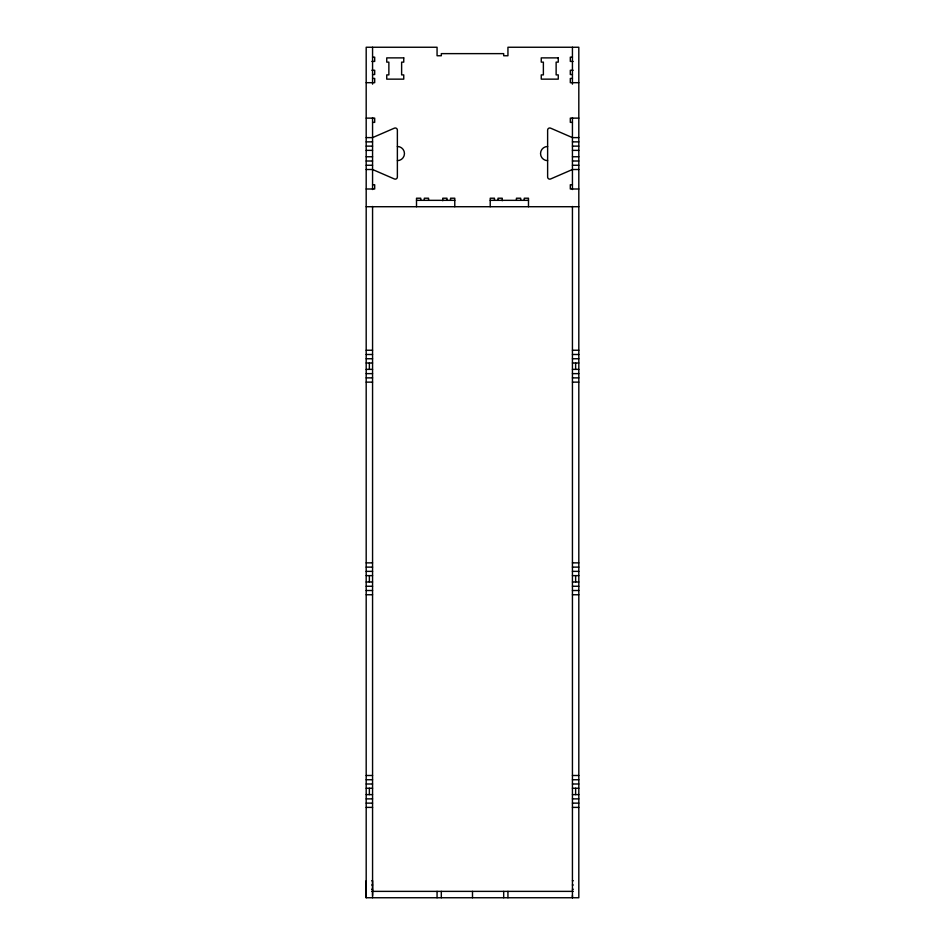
<?xml version="1.0" encoding="UTF-8"?>
<svg xmlns="http://www.w3.org/2000/svg" width="945" height="945" viewBox="0 0 945 945"><rect width="100%" height="100%" fill="white"/><g stroke="black" fill="none" stroke-linecap="round" stroke-linejoin="round"><path stroke-width="1.42" d="M366.188 897.75L366.188 47.25L437.062 47.25L437.062 55.755L441.315 55.755L441.315 53.629L503.685 53.629L503.685 55.755L507.937 55.755L507.937 47.25L578.812 47.25L578.812 897.75L366.188 897.75L366.188 880.74M372.566 895.47L372.566 206.447M572.434 895.47L572.434 897.75L572.434 206.447M372.566 57.172L374.692 57.172L374.692 61.425L371.857 61.425M572.434 57.172L570.308 57.172L570.308 61.425L573.142 61.425M371.857 70.284L374.692 70.284L374.692 74.537L372.566 74.537M573.142 70.284L570.308 70.284L570.308 74.537L572.434 74.537M372.566 78.435L374.692 78.435L374.692 82.688L366.188 82.688M572.434 78.435L570.308 78.435L570.308 82.688L578.812 82.688M366.188 118.125L374.692 118.125L374.692 122.377L372.566 122.377M578.812 118.125L570.308 118.125L570.308 122.377L572.434 122.377M366.188 137.616L372.566 137.616L394.396 128.154A2.126 2.126 0 0 1 397.372 130.103L397.372 177.022A2.126 2.126 0 0 1 394.396 178.971L372.566 169.509L366.188 169.509M578.812 137.616L572.434 137.616L550.604 128.154A2.126 2.126 0 0 0 547.627 130.103L547.627 177.022A2.126 2.126 0 0 0 550.604 178.971L572.434 169.509L578.812 169.509M366.188 141.868L372.566 141.868M572.434 141.868L578.812 141.868M366.188 146.121L372.566 146.121M572.434 146.121L578.812 146.121M366.188 150.373L372.566 150.373M572.434 150.373L578.812 150.373M366.188 156.752L372.566 156.752M572.434 156.752L578.812 156.752M366.188 161.004L372.566 161.004M572.434 161.004L578.812 161.004M366.188 165.257L372.566 165.257M572.434 165.257L578.812 165.257M372.566 184.748L374.692 184.748L374.692 189L366.188 189M572.434 184.748L570.308 184.748L570.308 189L578.812 189M416.509 200.34L454.781 200.34M490.219 200.34L528.491 200.34M366.188 206.719L578.812 206.719M366.188 350.241L372.566 350.241M572.434 350.241L578.812 350.241M366.188 354.493L372.566 354.493M572.434 354.493L578.812 354.493M366.188 358.746L372.566 358.746M572.434 358.746L578.812 358.746M366.188 362.998L372.566 362.998M572.434 362.998L578.812 362.998M366.188 369.377L372.566 369.377M572.434 369.377L578.812 369.377M366.188 373.629L372.566 373.629M572.434 373.629L578.812 373.629M366.188 377.882L372.566 377.882M572.434 377.882L578.812 377.882M366.188 382.134L372.566 382.134M572.434 382.134L578.812 382.134M366.188 562.866L372.566 562.866M572.434 562.866L578.812 562.866M366.188 567.118L372.566 567.118M572.434 567.118L578.812 567.118M366.188 571.371L372.566 571.371M572.434 571.371L578.812 571.371M366.188 575.623L372.566 575.623M572.434 575.623L578.812 575.623M366.188 582.002L372.566 582.002M572.434 582.002L578.812 582.002M366.188 586.254L372.566 586.254M572.434 586.254L578.812 586.254M366.188 590.507L372.566 590.507M572.434 590.507L578.812 590.507M366.188 594.759L372.566 594.759M572.434 594.759L578.812 594.759M366.188 775.491L372.566 775.491M572.434 775.491L578.812 775.491M366.188 779.743L372.566 779.743M572.434 779.743L578.812 779.743M366.188 783.996L372.566 783.996M572.434 783.996L578.812 783.996M366.188 788.248L372.566 788.248M572.434 788.248L578.812 788.248M366.188 794.627L372.566 794.627M572.434 794.627L578.812 794.627M366.188 798.879L372.566 798.879M572.434 798.879L578.812 798.879M366.188 803.132L372.566 803.132M572.434 803.132L578.812 803.132M366.188 807.384L372.566 807.384M572.434 807.384L578.812 807.384M371.763 880.74L372.566 880.74L372.566 897.75M572.434 880.74L573.237 880.74M371.763 884.992L372.566 884.992M572.434 884.992L573.237 884.992M371.763 889.245L372.566 889.245M572.434 889.245L573.237 889.245M371.763 891.371L573.237 891.371M575.623 362.998L575.623 369.377M575.623 575.623L575.623 582.002M575.623 788.248L575.623 794.627M572.434 47.25L572.434 84.164M572.434 117.593L572.434 189.532M528.491 206.719L528.491 198.214L524.239 198.214L524.239 200.34M520.695 200.34L520.695 198.214L516.442 198.214L516.442 200.34M507.937 891.371L507.937 897.75M503.685 891.371L503.685 897.75M502.267 200.742L502.267 198.214L498.015 198.214L498.015 200.34M494.471 200.34L494.471 198.214L490.219 198.214L490.219 206.719M472.5 891.371L472.5 897.75M454.781 206.719L454.781 198.214L450.529 198.214L450.529 200.34M446.985 200.34L446.985 198.214L442.732 198.214L442.732 200.742M441.315 891.371L441.315 897.75M437.062 891.371L437.062 897.75M428.558 200.34L428.558 198.214L424.305 198.214L424.305 200.34M420.761 200.34L420.761 198.214L416.509 198.214L416.509 206.719M372.566 47.25L372.566 84.164M372.566 117.593L372.566 189.532M369.377 362.998L369.377 369.377M369.377 575.623L369.377 582.002M369.377 788.248L369.377 794.627M547.627 160.65A7.087 7.087 0 0 1 540.54 153.562A7.087 7.087 0 0 1 547.627 146.475M397.372 146.475A7.087 7.087 0 0 1 404.46 153.562A7.087 7.087 0 0 1 397.372 160.65M403.751 57.881L386.741 57.881L386.741 62.134L388.867 62.134L388.867 74.891L386.741 74.891L386.741 79.144L403.751 79.144L403.751 74.891L401.625 74.891L401.625 62.134L403.751 62.134L403.751 57.881M558.259 57.881L541.249 57.881L541.249 62.134L543.375 62.134L543.375 74.891L541.249 74.891L541.249 79.144L558.259 79.144L558.259 74.891L556.132 74.891L556.132 62.134L558.259 62.134L558.259 57.881"/></g></svg>
